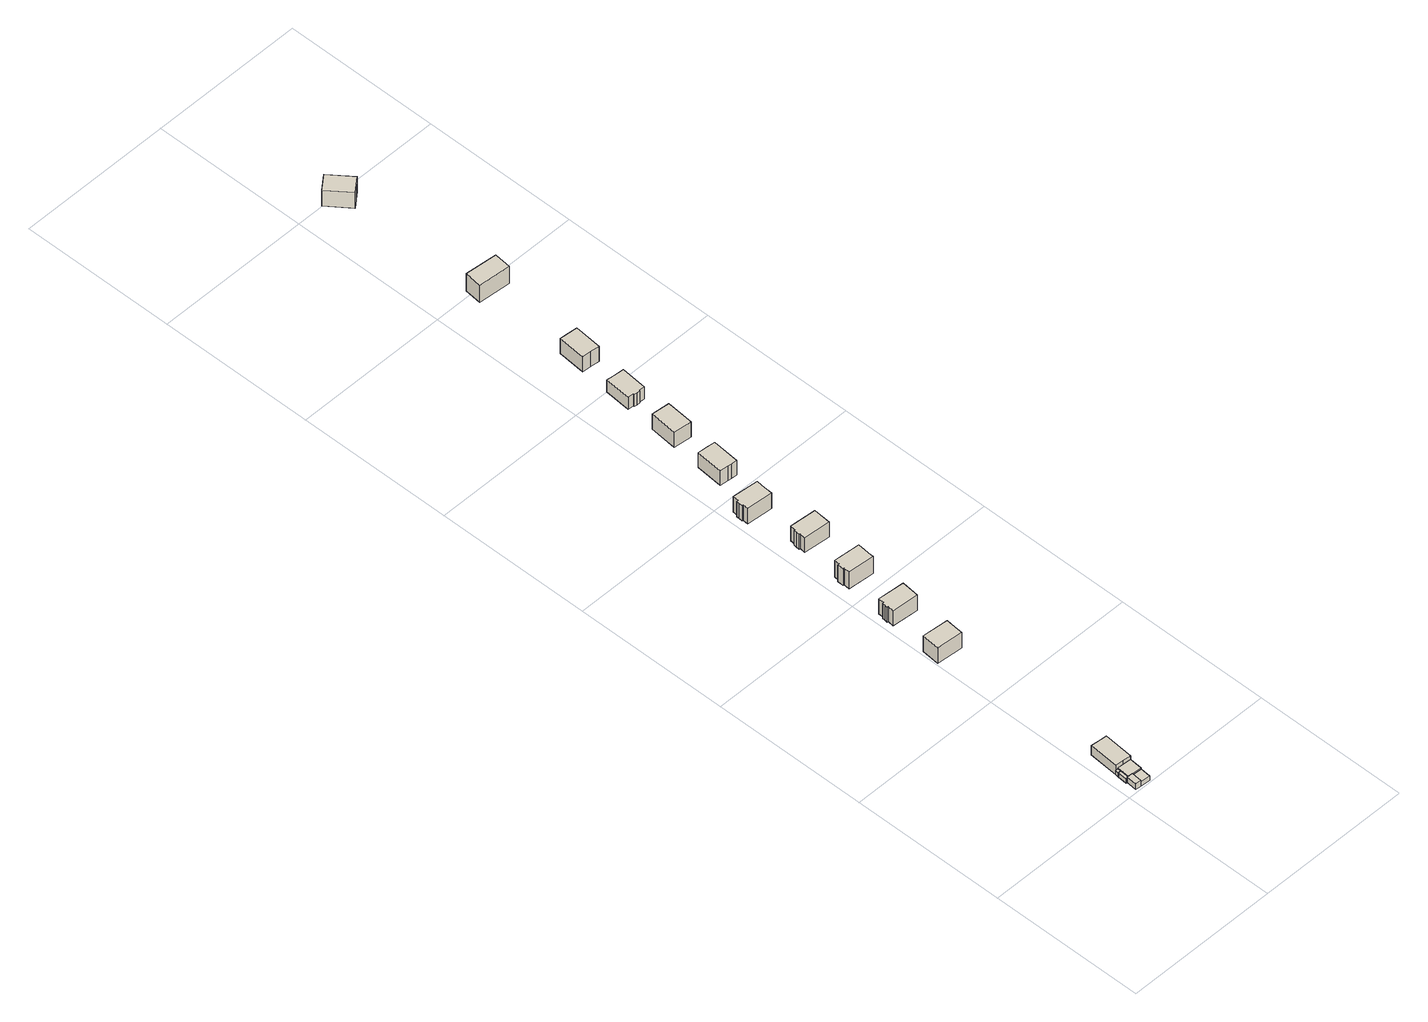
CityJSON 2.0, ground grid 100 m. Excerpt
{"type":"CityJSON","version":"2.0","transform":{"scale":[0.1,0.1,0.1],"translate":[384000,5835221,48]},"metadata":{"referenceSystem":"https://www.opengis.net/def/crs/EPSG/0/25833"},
"CityObjects":{
"building1":{"type":"Building","attributes":{"Gemeindeschluessel":"11000012","BezugspunktDach":"2200","function":"51009_1610","measuredHeight":4.5,"storeysAboveGround":0},"address":[{"country":"Germany","locality":"Berlin"}],"geometry":[{"type":"Solid","lod":"1","boundaries":[[[[0,1,2,3]],[[4,5,6,7]],[[4,7,3,2]],[[5,4,2,1]],[[6,5,1,0]],[[7,6,0,3]]]]}]},
"building2":{"type":"Building","attributes":{"Gemeindeschluessel":"11000012","BezugspunktDach":"2200","function":"51009_1610","measuredHeight":3.27,"storeysAboveGround":0},"address":[{"country":"Germany","locality":"Berlin"}],"geometry":[{"type":"Solid","lod":"1","boundaries":[[[[8,9,10,11]],[[12,13,14,15]],[[12,15,11,10]],[[13,12,10,9]],[[14,13,9,8]],[[15,14,8,11]]]]}]},
"building3":{"type":"Building","attributes":{"Gemeindeschluessel":"11000012","function":"31001_3210"},"address":[{"country":"Germany","locality":"Berlin","thoroughfareNumber":"1 (1)","thoroughfareName":"Staehleweg"}],"children":["building3-1","building3-2","building3-3"]},
"building3-1":{"type":"BuildingPart","attributes":{"BezugspunktDach":"2200","measuredHeight":4.62,"storeysAboveGround":1},"parents":["building3"],"geometry":[{"type":"MultiSurface","lod":"1","boundaries":[[[16,17,18,19,20,21]],[[14,13,22,23,5,24]],[[25,26,24,21,20]],[[13,14,20,19]],[[22,13,19,18]],[[23,22,18,17]],[[27,28,23,17,16]],[[24,5,16,21]],[[14,24,26,25]],[[29,5,23,28,27]]]}]},
"building3-2":{"type":"BuildingPart","attributes":{"BezugspunktDach":"2200","measuredHeight":3.42,"storeysAboveGround":1},"parents":["building3"],"geometry":[{"type":"Solid","lod":"1","boundaries":[[[[30,28,27,31]],[[5,23,32,6]],[[5,6,31,27]],[[32,23,28,30]],[[6,32,30,31]],[[23,5,27,28]]]]}]},
"building3-3":{"type":"BuildingPart","attributes":{"BezugspunktDach":"2200","measuredHeight":3.57,"storeysAboveGround":1},"parents":["building3"],"geometry":[{"type":"Solid","lod":"1","boundaries":[[[[33,26,25,34,35]],[[15,14,24,4,36]],[[15,36,35,34]],[[14,15,34,25]],[[4,24,26,33]],[[36,4,33,35]],[[25,26,24,14]]]]}]},
"building4":{"type":"Building","attributes":{"Gemeindeschluessel":"11000012","BezugspunktDach":"2200","function":"31001_3210","measuredHeight":7.42,"storeysAboveGround":1},"address":[{"country":"Germany","locality":"Berlin","thoroughfareNumber":"1","thoroughfareName":"Staehleweg"}],"geometry":[{"type":"Solid","lod":"1","boundaries":[[[[37,38,39,40,41,42]],[[43,44,45,22,46,12]],[[43,12,42,41]],[[44,43,41,40]],[[45,44,40,39]],[[22,45,39,38]],[[46,22,38,37]],[[12,46,37,42]]]]}]},
"building5":{"type":"Building","attributes":{"Gemeindeschluessel":"11000012","BezugspunktDach":"2200","function":"31001_1010","measuredHeight":13.72,"storeysAboveGround":3},"address":[{"country":"Germany","locality":"Berlin","thoroughfareNumber":"49","thoroughfareName":"Invalidensiedlung"}],"geometry":[{"type":"Solid","lod":"1","boundaries":[[[[47,48,49,50,51]],[[52,53,54,55,56]],[[52,56,51,50]],[[53,52,50,49]],[[54,53,49,48]],[[55,54,48,47]],[[56,55,47,51]]]]}]},
"building6":{"type":"Building","attributes":{"Gemeindeschluessel":"11000012","BezugspunktDach":"2200","function":"31001_1010","measuredHeight":14.77,"storeysAboveGround":3},"address":[{"country":"Germany","locality":"Berlin","thoroughfareNumber":"45","thoroughfareName":"Invalidensiedlung"}],"geometry":[{"type":"Solid","lod":"1","boundaries":[[[[57,58,59,60,61,62,63,64,65,66]],[[67,68,69,70,71,72,73,74,75,76]],[[67,76,66,65]],[[68,67,65,64]],[[69,68,64,63]],[[70,69,63,62]],[[71,70,62,61]],[[72,71,61,60]],[[73,72,60,59]],[[74,73,59,58]],[[75,74,58,57]],[[76,75,57,66]]]]}]},
"building7":{"type":"Building","attributes":{"Gemeindeschluessel":"11000012","BezugspunktDach":"2200","function":"31001_1010","measuredHeight":14.71,"storeysAboveGround":3},"address":[{"country":"Germany","locality":"Berlin","thoroughfareNumber":"41","thoroughfareName":"Invalidensiedlung"}],"geometry":[{"type":"Solid","lod":"1","boundaries":[[[[77,78,79,80,81,82,83,84,85,86,87,88]],[[89,90,91,92,93,94,95,96,97,98,99,100]],[[89,100,88,87]],[[90,89,87,86]],[[91,90,86,85]],[[92,91,85,84]],[[93,92,84,83]],[[94,93,83,82]],[[95,94,82,81]],[[96,95,81,80]],[[97,96,80,79]],[[98,97,79,78]],[[99,98,78,77]],[[100,99,77,88]]]]}]},
"building8":{"type":"Building","attributes":{"Gemeindeschluessel":"11000012","BezugspunktDach":"2200","function":"31001_1010","measuredHeight":13.89,"storeysAboveGround":3},"address":[{"country":"Germany","locality":"Berlin","thoroughfareNumber":"37","thoroughfareName":"Invalidensiedlung"}],"geometry":[{"type":"Solid","lod":"1","boundaries":[[[[101,102,103,104,105,106,107,108,109,110]],[[111,112,113,114,115,116,117,118,119,120]],[[111,120,110,109]],[[112,111,109,108]],[[113,112,108,107]],[[114,113,107,106]],[[115,114,106,105]],[[116,115,105,104]],[[117,116,104,103]],[[118,117,103,102]],[[119,118,102,101]],[[120,119,101,110]]]]}]},
"building9":{"type":"Building","attributes":{"Gemeindeschluessel":"11000012","BezugspunktDach":"2200","function":"31001_1010","measuredHeight":14.86,"storeysAboveGround":3},"address":[{"country":"Germany","locality":"Berlin","thoroughfareNumber":"33","thoroughfareName":"Invalidensiedlung"}],"geometry":[{"type":"Solid","lod":"1","boundaries":[[[[121,122,123,124,125,126,127,128,129,130]],[[131,132,133,134,135,136,137,138,139,140]],[[131,140,130,129]],[[132,131,129,128]],[[133,132,128,127]],[[134,133,127,126]],[[135,134,126,125]],[[136,135,125,124]],[[137,136,124,123]],[[138,137,123,122]],[[139,138,122,121]],[[140,139,121,130]]]]}]},
"building10":{"type":"Building","attributes":{"Gemeindeschluessel":"11000012","BezugspunktDach":"2200","function":"31001_1010","measuredHeight":14.6,"storeysAboveGround":3},"address":[{"country":"Germany","locality":"Berlin","thoroughfareNumber":"29","thoroughfareName":"Invalidensiedlung"}],"geometry":[{"type":"Solid","lod":"1","boundaries":[[[[141,142,143,144,145,146,147,148]],[[149,150,151,152,153,154,155,156]],[[149,156,148,147]],[[150,149,147,146]],[[151,150,146,145]],[[152,151,145,144]],[[153,152,144,143]],[[154,153,143,142]],[[155,154,142,141]],[[156,155,141,148]]]]}]},
"building11":{"type":"Building","attributes":{"Gemeindeschluessel":"11000012","BezugspunktDach":"2200","function":"31001_1010","measuredHeight":15.01,"storeysAboveGround":3},"address":[{"country":"Germany","locality":"Berlin","thoroughfareNumber":"25","thoroughfareName":"Invalidensiedlung"}],"geometry":[{"type":"Solid","lod":"1","boundaries":[[[[157,158,159,160]],[[161,162,163,164]],[[161,164,160,159]],[[162,161,159,158]],[[163,162,158,157]],[[164,163,157,160]]]]}]},
"building12":{"type":"Building","attributes":{"Gemeindeschluessel":"11000012","BezugspunktDach":"2200","function":"31001_1010","measuredHeight":11.22,"storeysAboveGround":3},"address":[{"country":"Germany","locality":"Berlin","thoroughfareNumber":"21","thoroughfareName":"Invalidensiedlung"}],"geometry":[{"type":"Solid","lod":"1","boundaries":[[[[165,166,167,168,169,170,171,172,173,174]],[[175,176,177,178,179,180,181,182,183,184]],[[175,184,174,173]],[[176,175,173,172]],[[177,176,172,171]],[[178,177,171,170]],[[179,178,170,169]],[[180,179,169,168]],[[181,180,168,167]],[[182,181,167,166]],[[183,182,166,165]],[[184,183,165,174]]]]}]},
"building13":{"type":"Building","attributes":{"Gemeindeschluessel":"11000012","BezugspunktDach":"2200","function":"31001_1010","measuredHeight":14.51,"storeysAboveGround":3},"address":[{"country":"Germany","locality":"Berlin","thoroughfareNumber":"17","thoroughfareName":"Invalidensiedlung"}],"geometry":[{"type":"Solid","lod":"1","boundaries":[[[[185,186,187,188,189,190]],[[191,192,193,194,195,196]],[[191,196,190,189]],[[192,191,189,188]],[[193,192,188,187]],[[194,193,187,186]],[[195,194,186,185]],[[196,195,185,190]]]]}]},
"building14":{"type":"Building","attributes":{"Gemeindeschluessel":"11000012","BezugspunktDach":"2200","function":"31001_1010","measuredHeight":15.63,"storeysAboveGround":3},"address":[{"country":"Germany","locality":"Berlin","thoroughfareNumber":"9","thoroughfareName":"Invalidensiedlung"}],"geometry":[{"type":"Solid","lod":"1","boundaries":[[[[197,198,199,200,201]],[[202,203,204,205,206]],[[202,206,201,200]],[[203,202,200,199]],[[204,203,199,198]],[[205,204,198,197]],[[206,205,197,201]]]]}]},
"building15":{"type":"Building","attributes":{"Gemeindeschluessel":"11000012","BezugspunktDach":"2200","function":"31001_1010","measuredHeight":13.73,"storeysAboveGround":3},"address":[{"country":"Germany","locality":"Berlin","thoroughfareNumber":"3","thoroughfareName":"Invalidensiedlung"}],"geometry":[{"type":"Solid","lod":"1","boundaries":[[[[207,208,209,210,211,212]],[[213,214,215,216,217,218]],[[213,218,212,211]],[[214,213,211,210]],[[215,214,210,209]],[[216,215,209,208]],[[217,216,208,207]],[[218,217,207,212]]]]}]}
},
"vertices":[
[99,9,58],[105,76,58],[69,78,58],[62,12,58],[69,78,14],[105,76,14],[99,9,14],[62,12,14],
[83,139,47],[84,162,47],[68,163,47],[66,140,47],[68,163,14],[84,162,14],[83,139,14],[66,140,14],
[105,76,55],[166,72,55],[173,155,55],[84,162,55],[83,139,55],[79,78,55],[173,155,14],[166,72,14],[79,78,14],[83,139,49],[79,78,49],[105,76,48],[166,72,48],[105,76,31],
[160,4,48],[99,9,48],[160,4,14],
[69,78,49],[66,140,49],[61,79,49],[61,79,14],
[121,159,83],[173,155,83],[190,345,83],[137,349,83],[84,354,83],[68,163,83],[84,354,14],[137,349,14],[190,345,14],[121,159,14],
[177,1378,127],[182,1436,127],[187,1494,127],[21,1509,127],[10,1394,127],[21,1509,9],[187,1494,9],[182,1436,9],[177,1378,9],[10,1394,9],
[44,1782,132],[40,1744,132],[209,1729,132],[215,1786,132],[220,1843,132],[51,1858,132],[48,1820,132],[41,1820,132],[39,1801,132],[37,1783,132],[39,1801,18],[41,1820,18],[48,1820,18],[51,1858,18],[220,1843,18],[215,1786,18],[209,1729,18],[40,1744,18],[44,1782,18],[37,1783,18],
[76,2132,146],[76,2131,146],[73,2094,146],[241,2079,146],[244,2117,146],[247,2155,146],[251,2193,146],[83,2207,146],[80,2171,146],[71,2172,146],[71,2170,146],[68,2132,146],[71,2170,19],[71,2172,19],[80,2171,19],[83,2207,19],[251,2193,19],[247,2155,19],[244,2117,19],[241,2079,19],[73,2094,19],[76,2131,19],[76,2132,19],[68,2132,19],
[108,2479,130],[104,2442,130],[273,2428,130],[278,2484,130],[283,2540,130],[115,2554,130],[111,2519,130],[103,2520,130],[102,2499,130],[101,2480,130],[102,2499,18],[103,2520,18],[111,2519,18],[115,2554,18],[283,2540,18],[278,2484,18],[273,2428,18],[104,2442,18],[108,2479,18],[101,2480,18],
[49,2836,136],[46,2801,136],[213,2787,136],[218,2843,136],[223,2900,136],[57,2915,136],[53,2876,136],[45,2877,136],[44,2858,136],[42,2837,136],[44,2858,19],[45,2877,19],[53,2876,19],[57,2915,19],[223,2900,19],[218,2843,19],[213,2787,19],[46,2801,19],[49,2836,19],[42,2837,19],
[205,3091,129],[227,3089,129],[262,3086,129],[278,3260,129],[221,3266,129],[198,3268,129],[163,3271,129],[148,3096,129],[163,3271,19],[198,3268,19],[221,3266,19],[278,3260,19],[262,3086,19],[227,3089,19],[205,3091,19],[148,3096,19],
[296,3448,134],[311,3622,134],[196,3634,134],[180,3458,134],[196,3634,19],[311,3622,19],[296,3448,19],[180,3458,19],
[249,3820,110],[249,3814,110],[269,3812,110],[288,3811,110],[289,3817,110],[326,3814,110],[341,3980,110],[284,3985,110],[227,3991,110],[212,3823,110],[227,3991,20],[284,3985,20],[341,3980,20],[326,3814,20],[289,3817,20],[288,3811,20],[269,3812,20],[249,3814,20],[249,3820,20],[212,3823,20],
[302,4178,133],[359,4173,133],[375,4348,133],[318,4353,133],[260,4358,133],[245,4183,133],[260,4358,19],[318,4353,19],[375,4348,19],[359,4173,19],[302,4178,19],[245,4183,19],
[439,4898,153],[444,4951,153],[449,5005,153],[245,5024,153],[234,4915,153],[245,5024,22],[449,5005,22],[444,4951,22],[439,4898,22],[234,4915,22],
[288,5866,124],[333,5903,124],[378,5939,124],[269,6077,124],[224,6042,124],[178,6006,124],[224,6042,6],[269,6077,6],[378,5939,6],[333,5903,6],[288,5866,6],[178,6006,6]
]}
